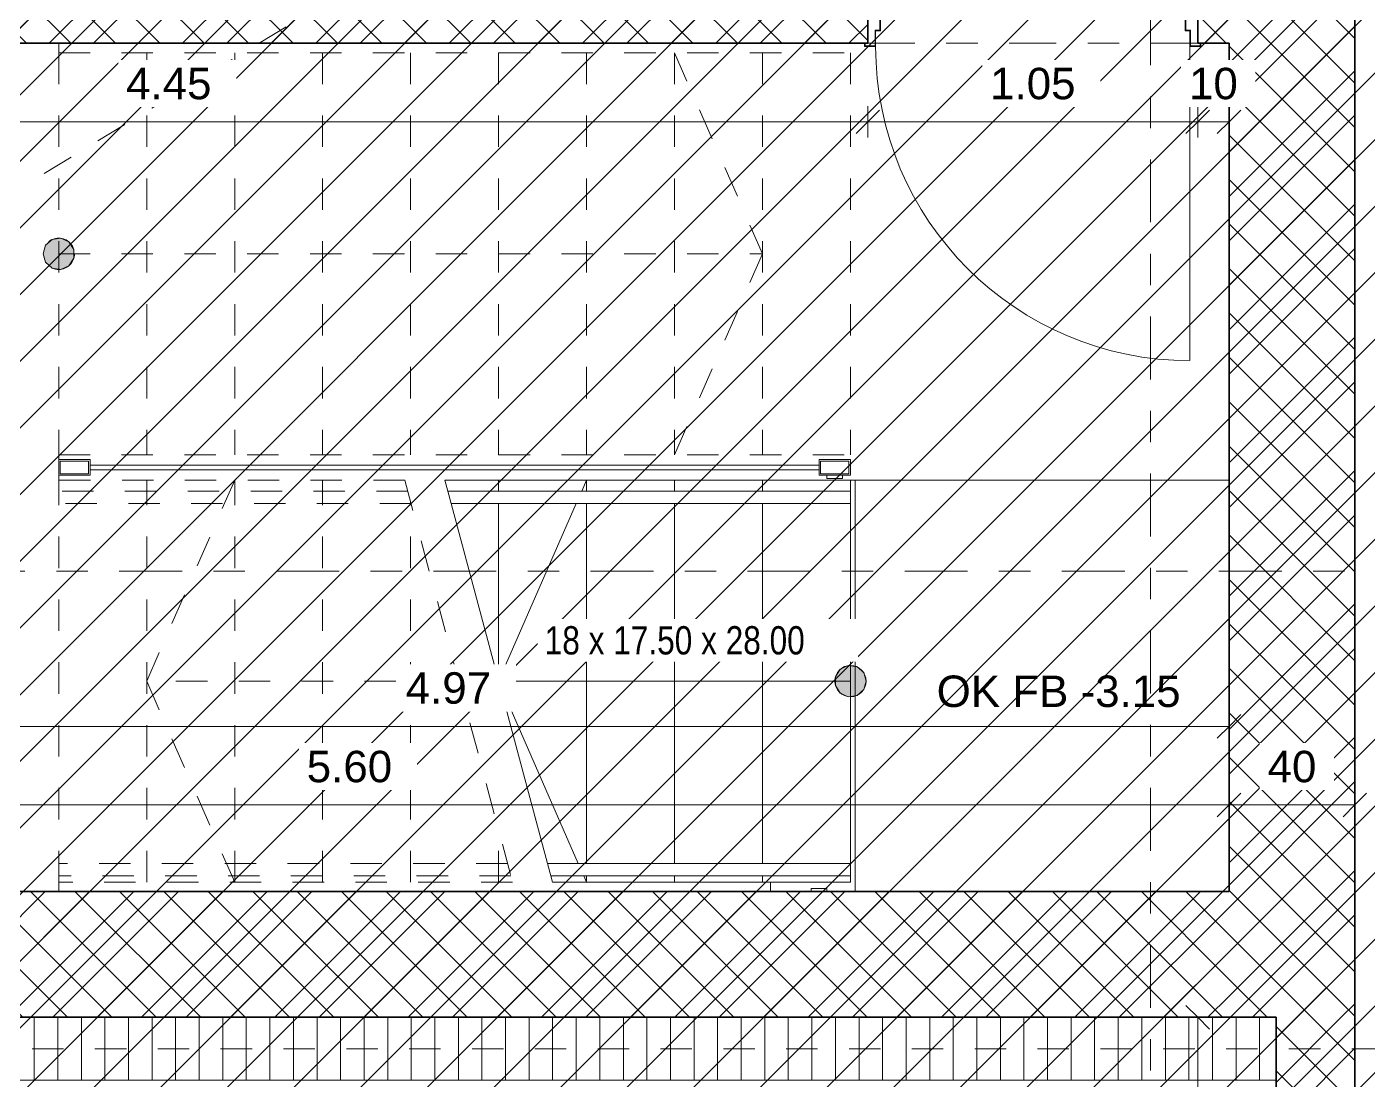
# Model space of a CAD drawing. Header units: metres. Extents: x -35.6 to 33, y -4 to 38.1.
# Drawn here: x -7.955 to -3.685, y 2.252 to 5.604 of the extents above; entities that cross this region are included whole.
import ezdxf

# ---------------------------------------------------------------- set-up
doc = ezdxf.new("R2010")
doc.units = ezdxf.units.M
for name, pattern in [('_Rasterlinie_', [0.375, 0.2, -0.05, 0.075, -0.05]), ('_Strichpunkt - Fein', [0.2, 0.1, -0.05, 0, -0.05]), ('_Verdeckte Linien_', [0.15, 0.1, -0.05]), ('Grundrissdarstellung Sturz', [0.25, 0.15, -0.05, 0, -0.05]), ('Strichpunkt - Fein', [0.2, 0.1, -0.05, 0, -0.05])]:
    doc.linetypes.add(name, pattern=pattern)
for name, color, linetype, lineweight in [('A-____-____-DIMS', 7, 'Continuous', 5), ('A-____-____-DIMS-50', 7, 'Continuous', 5), ('A-DETL-GENF-HDLN', 7, '_Verdeckte Linien_', 9), ('A-DETL-GENF-OTLN', 7, 'Continuous', 9), ('A-DOOR-____-OTLN', 7, 'Continuous', 9), ('A-DOOR-FRAM-MCUT', 7, 'Continuous', 9), ('A-DOOR-OPNG-OTLN', 7, 'Continuous', 9), ('A-FLOR-____-OTLN', 7, 'Continuous', 9), ('A-FLOR-HRAL-MBND', 7, '_Verdeckte Linien_', 9), ('A-FLOR-HRAL-MCUT', 7, 'Continuous', 9), ('A-FLOR-HRAL-OTLN', 7, 'Continuous', 9), ('A-WALL-____-MCUT', 7, 'Continuous', 35), ('A-WALL-____-PATT', 7, 'Continuous', 35), ('G-____-____-DIMS', 7, 'Continuous', 5), ('S-GRID-____-OTLN', 7, 'Continuous', 5), ('S-STRS-____-IDEN', 7, 'Continuous', 9), ('S-STRS-____-MBND', 7, '_Strichpunkt - Fein', 9), ('S-STRS-____-OTLN', 7, 'Continuous', 9)]:
    doc.layers.add(name, color=color, linetype=linetype, lineweight=lineweight)
doc.styles.add('Arial', font='arial.ttf', dxfattribs={"height": 0.1})
doc.styles.add('Arial_3', font='arial.ttf', dxfattribs={"width": 0.8, "height": 0.09})
doc.dimstyles.new('SUB_Rohbau_fein', dxfattribs={"dimscale": 0.3048, "dimtxt": 0.102026, "dimasz": 0.246063, "dimexe": 0.164042, "dimexo": 0.0625, "dimgap": 0.123031, "dimtad": 1, "dimdec": 1, "dimlfac": 100, "dimrnd": 0.5, "dimdsep": 46, "dimtxsty": 'Arial', "dimblk1": 'OBLIQUE', "dimblk2": 'OBLIQUE', "dimsah": 1, "dimcen": 0.09, "dimazin": 0, "dimtfac": 1, "dimtdec": 4, "dimtix": 1, "dimtmove": 0, "dimatfit": 3, "dimfxl": 0.164042, "dimfxlon": 1, "dimtvp": 1, "dimtfill": 1, "dimtolj": 1, "dimtzin": 0, "dimarcsym": 2})
doc.dimstyles.new('SUB_Rohbau_fein_1', dxfattribs={"dimscale": 0.3048, "dimtxt": 0.102026, "dimasz": 0.246063, "dimexe": 0.164042, "dimexo": 0.0625, "dimgap": 0.123031, "dimtad": 1, "dimrnd": 0.005, "dimzin": 0, "dimdsep": 46, "dimtxsty": 'Arial', "dimblk1": 'OBLIQUE', "dimblk2": 'OBLIQUE', "dimsah": 1, "dimcen": 0.09, "dimazin": 0, "dimtfac": 1, "dimtdec": 4, "dimtix": 1, "dimtmove": 0, "dimatfit": 3, "dimfxl": 0.164042, "dimfxlon": 1, "dimtvp": 1, "dimtfill": 1, "dimtolj": 1, "dimtzin": 0, "dimarcsym": 2})
pattern_1 = [(45, (0, 0), (-0.0707107, 0.0707107), []), (135, (0, 0), (-0.0707107, -0.0707107), [])]

# ---------------------------------------------------------------- blocks, each defined once
blk = doc.blocks.new('TU DF 1 - Stahlzarge - stumpf einschlagend - ML - 1050 x 2140 - E30-selbstschliessend-31610285--01_UG_OK_FFB_AF_ro')
at = {"layer": 'A-DOOR-____-OTLN', "linetype": 'Grundrissdarstellung Sturz'}
for p, q in [((-0.525, 0.15), (0.525, 0.15)), ((-0.525, -0.15), (0.525, -0.15))]:
    blk.add_line(p, q, dxfattribs=at)
at = {"layer": 'A-DOOR-FRAM-MCUT'}
for p, q in [((-0.535, 0.16), (-0.485, 0.16)), ((-0.535, 0.15), (-0.535, 0.16)), ((-0.533, 0.15), (-0.535, 0.15)), ((-0.533, 0.158), (-0.533, 0.15)), ((-0.487, 0.158), (-0.533, 0.158)), ((-0.487, -0.108), (-0.487, 0.158)), ((-0.485, 0.16), (-0.485, -0.11)), ((0.485, 0.16), (0.535, 0.16)), ((0.485, -0.11), (0.485, 0.16)), ((0.487, 0.158), (0.487, -0.108)), ((0.533, 0.158), (0.487, 0.158)), ((0.533, 0.15), (0.533, 0.158)), ((0.535, 0.15), (0.533, 0.15)), ((0.535, 0.16), (0.535, 0.15)), ((-0.502, -0.108), (-0.487, -0.108)), ((-0.502, -0.158), (-0.502, -0.108)), ((-0.5, -0.11), (-0.5, -0.16)), ((-0.485, -0.11), (-0.5, -0.11)), ((0.5, -0.11), (0.485, -0.11)), ((0.487, -0.108), (0.502, -0.108)), ((0.5, -0.16), (0.5, -0.11)), ((0.502, -0.108), (0.502, -0.158)), ((-0.535, -0.15), (-0.533, -0.15)), ((-0.535, -0.16), (-0.535, -0.15)), ((-0.5, -0.16), (-0.535, -0.16)), ((-0.533, -0.15), (-0.533, -0.158)), ((-0.533, -0.158), (-0.502, -0.158)), ((0.535, -0.16), (0.5, -0.16)), ((0.502, -0.158), (0.533, -0.158)), ((0.533, -0.15), (0.535, -0.15)), ((0.533, -0.158), (0.533, -0.15)), ((0.535, -0.15), (0.535, -0.16))]:
    blk.add_line(p, q, dxfattribs=at)
at = {"layer": 'A-DOOR-OPNG-OTLN'}
blk.add_line((0.5, -0.16), (0.5, -1.16), dxfattribs=at)
blk.add_arc((0.5, -0.16), 1, 180, 270, dxfattribs=at)
blk = doc.blocks.new('Geländer - Handlauf - Befestigung-18674426--01_UG_OK_FFB_AF_ro')
at = {"layer": 'A-FLOR-HRAL-OTLN'}
for p, q in [((-0.06, 0.025), (-0.07, 0.025)), ((-0.06, 0), (-0.06, 0.025)), ((-0.06, -0.025), (-0.06, 0)), ((-0.07, -0.025), (-0.06, -0.025))]:
    blk.add_line(p, q, dxfattribs=at)
blk = doc.blocks.new('Geländer - Geländer-18101591--01_UG_OK_FFB_AF_ro')
at = {"layer": 'A-FLOR-HRAL-MBND'}
for p, q in [((-7.853, 2.9016), (-7.853, 2.9416)), ((-6.4246, 2.9416), (-7.853, 2.9416)), ((-6.4139, 2.9016), (-7.853, 2.9016))]:
    blk.add_line(p, q, dxfattribs=at)
at = {"layer": 'A-FLOR-HRAL-OTLN'}
for p, q in [((-6.2976, 2.9416), (-6.2869, 2.9016)), ((-5.333, 2.9416), (-6.2976, 2.9416)), ((-5.333, 2.9416), (-5.333, 2.9016)), ((-5.333, 2.9016), (-6.2869, 2.9016))]:
    blk.add_line(p, q, dxfattribs=at)
at = {"extrusion": (0, 0, -1), "zscale": -1, "rotation": 90}
blk.add_blockref('Geländer - Handlauf - Befestigung-18674426--01_UG_OK_FFB_AF_ro', (5.433, 2.9216), dxfattribs=at)
blk = doc.blocks.new('Treppenauge Geländer - Treppenauge Geländer-41771155--01_UG_OK_FFB_AF_ro')
at = {"layer": 'A-FLOR-HRAL-MCUT'}
for p, q in [((-5.433, 4.2091), (-7.753, 4.2091)), ((-7.753, 4.2091), (-7.753, 4.1941)), ((-7.753, 4.1941), (-5.433, 4.1941)), ((-5.433, 4.1941), (-5.433, 4.2091))]:
    blk.add_line(p, q, dxfattribs=at)
blk = doc.blocks.new('Geländer - 70mm-V40--01_UG_OK_FFB_AF_ro')
at = {"layer": 'A-FLOR-HRAL-OTLN'}
for p, q in [((-0.06, 0.025), (-0.07, 0.025)), ((-0.06, 0), (-0.06, 0.025)), ((-0.06, -0.025), (-0.06, 0)), ((-0.07, -0.025), (-0.06, -0.025))]:
    blk.add_line(p, q, dxfattribs=at)
blk = doc.blocks.new('Geländer - Geländer-41993268--01_UG_OK_FFB_AF_ro')
at = {"layer": 'A-FLOR-HRAL-MBND'}
for p, q in [((-7.853, 4.0866), (-7.853, 4.1266)), ((-6.7421, 4.1266), (-7.853, 4.1266)), ((-6.7314, 4.0866), (-7.853, 4.0866))]:
    blk.add_line(p, q, dxfattribs=at)
at = {"layer": 'A-FLOR-HRAL-OTLN'}
for p, q in [((-6.6151, 4.1266), (-6.6044, 4.0866)), ((-5.333, 4.1266), (-6.6151, 4.1266)), ((-5.333, 4.1266), (-5.333, 4.0866)), ((-5.333, 4.0866), (-6.6044, 4.0866))]:
    blk.add_line(p, q, dxfattribs=at)
at = {"rotation": 270}
blk.add_blockref('Geländer - 70mm-V40--01_UG_OK_FFB_AF_ro', (-5.383, 4.1066), dxfattribs=at)
blk = doc.blocks.new('Treppenauge Geländer2 - Treppenauge Halterung-41995126--01_UG_OK_FFB_AF_ro')
at = {"layer": 'A-FLOR-HRAL-MCUT'}
for p, q in [((-7.753, 4.2266), (-7.853, 4.2266)), ((-7.853, 4.2266), (-7.853, 4.1766)), ((-7.753, 4.1766), (-7.753, 4.2266)), ((-5.333, 4.2266), (-5.433, 4.2266)), ((-5.433, 4.2266), (-5.433, 4.1766)), ((-5.333, 4.1766), (-5.333, 4.2266)), ((-7.848, 4.1816), (-7.848, 4.2216)), ((-7.848, 4.2216), (-7.758, 4.2216)), ((-7.758, 4.2216), (-7.758, 4.1816)), ((-5.428, 4.1816), (-5.428, 4.2216)), ((-5.428, 4.2216), (-5.338, 4.2216)), ((-5.338, 4.2216), (-5.338, 4.1816)), ((-7.853, 4.1766), (-7.753, 4.1766)), ((-7.758, 4.1816), (-7.848, 4.1816)), ((-5.433, 4.1766), (-5.333, 4.1766)), ((-5.338, 4.1816), (-5.428, 4.1816))]:
    blk.add_line(p, q, dxfattribs=at)
blk = doc.blocks.new('DE_Detailverweis - mit_Rahmen-56961569--01_UG_OK_FFB_AF_ro')
at = {"layer": 'A-DETL-GENF-OTLN', "color": 30, "linetype": 'Strichpunkt - Fein', "true_color": 0xff8000}
blk.add_line((6.3504, 0), (0, 0), dxfattribs=at)
blk = doc.blocks.new('DE_Linie_mit_Text - Strichliert-43508621--01_UG_OK_FFB_AF_ro')
at = {"layer": 'A-DETL-GENF-HDLN'}
blk.add_line((21.6133, 0), (0, 0), dxfattribs=at)
blk = doc.blocks.new('DIMBLOCK702--01_UG_OK_FFB_AF_ro')
at = {"layer": 'A-____-____-DIMS-50'}
for p, q in [((-4.228, 2.4516), (-4.2655, 2.4891)), ((-4.228, 2.4516), (-4.278, 2.4516)), ((-4.228, 2.4516), (-4.228, 0.1716)), ((-4.228, 2.4516), (-4.1905, 2.4141)), ((-4.228, 2.4516), (-4.178, 2.4516)), ((-4.228, 0.1716), (-4.278, 0.1716)), ((-4.228, 0.1716), (-4.2655, 0.2091)), ((-4.228, 0.1716), (-4.1905, 0.1341)), ((-4.228, 0.1716), (-4.178, 0.1716))]:
    blk.add_line(p, q, dxfattribs=at)
at = {"layer": 'A-____-____-DIMS-50', "color": 0, "insert": (-4.4, 1.1759), "char_height": 0.1, "width": 0.325653, "attachment_point": 1, "rotation": 90, "line_spacing_factor": 0.941778, "style": 'Arial', "bg_fill": 3, "box_fill_scale": 1.25, "bg_fill_color": 256, "bg_fill_true_color": 13158600, "bg_fill_transparency": 0}
blk.add_mtext('2.28', dxfattribs=at)
blk = doc.blocks.new('_Oblique')
at = {"color": 0, "linetype": 'ByBlock', "lineweight": -2}
blk.add_line((-0.5, -0.5), (0.5, 0.5), dxfattribs=at)
blk = doc.blocks.new('DIMBLOCK738--01_UG_OK_FFB_AF_ro')
at = {"layer": 'A-____-____-DIMS-50'}
for p, q in [((-9.728, 3.1277), (-9.728, 3.1777)), ((-9.728, 3.1277), (-9.6905, 3.1652)), ((-4.128, 3.1277), (-4.128, 3.1777)), ((-4.128, 3.1277), (-4.0905, 3.1652)), ((-9.728, 3.1277), (-9.7655, 3.0902)), ((-9.728, 3.1277), (-4.128, 3.1277)), ((-9.728, 3.1277), (-9.728, 3.0777)), ((-4.128, 3.1277), (-4.1655, 3.0902)), ((-4.128, 3.1277), (-4.128, 3.0777))]:
    blk.add_line(p, q, dxfattribs=at)
at = {"layer": 'A-____-____-DIMS-50', "color": 0, "insert": (-7.0637, 3.2998), "char_height": 0.1, "width": 0.325653, "attachment_point": 1, "line_spacing_factor": 0.941778, "style": 'Arial', "bg_fill": 3, "box_fill_scale": 1.25, "bg_fill_color": 256, "bg_fill_true_color": 13158600, "bg_fill_transparency": 0}
blk.add_mtext('5.60', dxfattribs=at)
blk = doc.blocks.new('DIMBLOCK739--01_UG_OK_FFB_AF_ro')
at = {"layer": 'A-____-____-DIMS-50'}
for p, q in [((-4.128, 3.1277), (-4.128, 3.1777)), ((-4.128, 3.1277), (-4.0905, 3.1652)), ((-3.728, 3.1277), (-3.728, 3.1777)), ((-3.728, 3.1277), (-3.6905, 3.1652)), ((-4.128, 3.1277), (-4.1655, 3.0902)), ((-4.128, 3.1277), (-3.728, 3.1277)), ((-4.128, 3.1277), (-4.128, 3.0777)), ((-3.728, 3.1277), (-3.7655, 3.0902)), ((-3.728, 3.1277), (-3.728, 3.0777))]:
    blk.add_line(p, q, dxfattribs=at)
at = {"layer": 'A-____-____-DIMS-50', "color": 0, "insert": (-4.0056, 3.2998), "char_height": 0.1, "width": 0.186088, "attachment_point": 1, "line_spacing_factor": 0.941778, "style": 'Arial', "bg_fill": 3, "box_fill_scale": 1.25, "bg_fill_color": 256, "bg_fill_true_color": 13158600, "bg_fill_transparency": 0}
blk.add_mtext('40', dxfattribs=at)
blk = doc.blocks.new('DIMBLOCK742--01_UG_OK_FFB_AF_ro')
at = {"layer": 'A-____-____-DIMS-50'}
for p, q in [((-9.098, 3.3777), (-9.098, 3.4277)), ((-4.128, 3.3777), (-4.128, 3.4277)), ((-9.098, 3.3777), (-9.1355, 3.3402)), ((-9.098, 3.3777), (-9.0605, 3.4152)), ((-9.098, 3.3777), (-4.128, 3.3777)), ((-9.098, 3.3777), (-9.098, 3.3277)), ((-4.128, 3.3777), (-4.1655, 3.3402)), ((-4.128, 3.3777), (-4.0905, 3.4152)), ((-4.128, 3.3777), (-4.128, 3.3277))]:
    blk.add_line(p, q, dxfattribs=at)
at = {"layer": 'A-____-____-DIMS-50', "color": 0, "insert": (-6.7487, 3.5498), "char_height": 0.1, "width": 0.325653, "attachment_point": 1, "line_spacing_factor": 0.941778, "style": 'Arial', "bg_fill": 3, "box_fill_scale": 1.25, "bg_fill_color": 256, "bg_fill_true_color": 13158600, "bg_fill_transparency": 0}
blk.add_mtext('4.97', dxfattribs=at)
blk = doc.blocks.new('DIMBLOCK748--01_UG_OK_FFB_AF_ro')
at = {"layer": 'A-____-____-DIMS-50'}
for p, q in [((-9.728, 5.3016), (-9.728, 5.3516)), ((-9.728, 5.3016), (-9.6905, 5.3391)), ((-5.278, 5.3016), (-5.278, 5.3516)), ((-5.278, 5.3016), (-5.2405, 5.3391)), ((-9.728, 5.3016), (-9.7655, 5.2641)), ((-9.728, 5.3016), (-5.278, 5.3016)), ((-9.728, 5.3016), (-9.728, 5.2516)), ((-5.278, 5.3016), (-5.3155, 5.2641)), ((-5.278, 5.3016), (-5.278, 5.2516))]:
    blk.add_line(p, q, dxfattribs=at)
at = {"layer": 'A-____-____-DIMS-50', "color": 0, "insert": (-7.6387, 5.4736), "char_height": 0.1, "width": 0.325653, "attachment_point": 1, "line_spacing_factor": 0.941778, "style": 'Arial', "bg_fill": 3, "box_fill_scale": 1.25, "bg_fill_color": 256, "bg_fill_true_color": 13158600, "bg_fill_transparency": 0}
blk.add_mtext('4.45', dxfattribs=at)
blk = doc.blocks.new('DIMBLOCK749--01_UG_OK_FFB_AF_ro')
at = {"layer": 'A-____-____-DIMS-50'}
for p, q in [((-5.278, 5.3016), (-5.278, 5.3516)), ((-5.278, 5.3016), (-5.2405, 5.3391)), ((-4.228, 5.3016), (-4.228, 5.3516)), ((-4.228, 5.3016), (-4.1905, 5.3391)), ((-5.278, 5.3016), (-5.3155, 5.2641)), ((-5.278, 5.3016), (-4.228, 5.3016)), ((-5.278, 5.3016), (-5.278, 5.2516)), ((-4.228, 5.3016), (-4.2655, 5.2641)), ((-4.228, 5.3016), (-4.228, 5.2516))]:
    blk.add_line(p, q, dxfattribs=at)
at = {"layer": 'A-____-____-DIMS-50', "color": 0, "insert": (-4.8887, 5.4736), "char_height": 0.1, "width": 0.325653, "attachment_point": 1, "line_spacing_factor": 0.941778, "style": 'Arial', "bg_fill": 3, "box_fill_scale": 1.25, "bg_fill_color": 256, "bg_fill_true_color": 13158600, "bg_fill_transparency": 0}
blk.add_mtext('1.05', dxfattribs=at)
blk = doc.blocks.new('DIMBLOCK750--01_UG_OK_FFB_AF_ro')
at = {"layer": 'A-____-____-DIMS-50'}
for p, q in [((-4.228, 5.3016), (-4.228, 5.3516)), ((-4.228, 5.3016), (-4.1905, 5.3391)), ((-4.128, 5.3016), (-4.128, 5.3516)), ((-4.128, 5.3016), (-4.0905, 5.3391)), ((-4.228, 5.3016), (-4.2655, 5.2641)), ((-4.228, 5.3016), (-4.128, 5.3016)), ((-4.228, 5.3016), (-4.228, 5.2516)), ((-4.128, 5.3016), (-4.1655, 5.2641)), ((-4.128, 5.3016), (-4.128, 5.2516))]:
    blk.add_line(p, q, dxfattribs=at)
at = {"layer": 'A-____-____-DIMS-50', "color": 0, "insert": (-4.2556, 5.4736), "char_height": 0.1, "width": 0.186088, "attachment_point": 1, "line_spacing_factor": 0.941778, "style": 'Arial', "bg_fill": 3, "box_fill_scale": 1.25, "bg_fill_color": 256, "bg_fill_true_color": 13158600, "bg_fill_transparency": 0}
blk.add_mtext('10', dxfattribs=at)

msp = doc.modelspace()

# ---------------------------------------------------------------- hatches: boundary and pattern name
at = {"layer": 'A-DETL-GENF-OTLN', "true_color": 0xff00ff}
h = msp.add_hatch(dxfattribs=at)
h.set_pattern_fill('FP_36', color=6, style=0, pattern_type=2)
h.set_pattern_definition([(45, (0, 0), (-0.106066, 0.106066), [])])
h.paths.add_polyline_path([(-4.0742, 1.4516), (-2.728, 1.4516), (-2.728, 6.8016), (4.502, 6.8016), (4.502, 12.6516), (-13.983, 12.6516), (-13.983, 1.4516), (-4.128, 1.4516)])
h.paths.add_polyline_path([(-9.728, 2.8516), (-9.728, 4.7016), (-9.278, 4.7016), (-9.648, 4.6216), (-9.7203, 3.0217)])
h.paths.add_polyline_path([(-4.768, 9.9916), (-4.768, 11.2516), (-4.128, 11.2516), (-4.688, 11.1716), (-4.7103, 10.8428)])
at = {"layer": 'A-WALL-____-PATT', "lineweight": 9}
h = msp.add_hatch(dxfattribs=at)
h.set_pattern_fill('FP_1', color=256, style=0, pattern_type=2)
h.set_pattern_definition(pattern_1)
h.paths.add_polyline_path([(-4.0742, 2.4516), (-3.728, 2.4516), (-3.728, 7.1016), (-4.128, 7.1016), (-4.128, 2.4516)])
h.paths.add_polyline_path([(-3.728, 8.1516), (-3.728, 11.4816), (-4.128, 11.4816), (-4.128, 8.1516)])
h = msp.add_hatch(dxfattribs=at)
h.set_pattern_fill('FP_1', color=256, style=0, pattern_type=2)
h.set_pattern_definition(pattern_1)
h.paths.add_polyline_path([(-6.1278, 5.5516), (-5.278, 5.5516), (-5.278, 5.8516), (-10.583, 5.8516), (-10.583, 5.5516), (-6.6738, 5.5516)])
h.paths.add_polyline_path([(-4.228, 5.5516), (-4.128, 5.5516), (-4.128, 5.8516), (-4.228, 5.8516), (-4.228, 5.6803)])
h.paths.add_polyline_path([(-12.308, 5.5516), (-11.633, 5.5516), (-11.633, 5.8516), (-12.308, 5.8516), (-12.308, 5.6803)])
h = msp.add_hatch(dxfattribs=at)
h.set_pattern_fill('FP_1', color=256, style=0, pattern_type=2)
h.set_pattern_definition(pattern_1)
h.paths.add_polyline_path([(-12.983, 2.4516), (-4.128, 2.4516), (-4.128, 2.8516), (-12.983, 2.8516), (-12.983, 2.4537)])
at = {"layer": 'A-WALL-____-PATT', "lineweight": 9, "true_color": 0x787878}
h = msp.add_hatch(dxfattribs=at)
h.set_pattern_fill('FP_18', color=8, angle=-90, style=0, pattern_type=2)
h.set_pattern_definition([(270, (-8.306, 2.452), (0.075, 2e-16), [])])
h.paths.add_polyline_path([(-4.0662, 2.2516), (-3.978, 2.2516), (-3.978, 2.4516), (-12.633, 2.4516), (-12.633, 2.2516), (-4.0742, 2.2516)])
at = {"layer": 'A-WALL-____-PATT', "lineweight": 9}
h = msp.add_hatch(dxfattribs=at)
h.set_pattern_fill('FP_1', color=256, style=0, pattern_type=2)
h.set_pattern_definition(pattern_1)
h.paths.add_polyline_path([(-3.728, -2.0534), (-3.728, -0.8784), (-3.978, -0.8784), (-3.978, -2.0534)])
h.paths.add_polyline_path([(-3.728, 0.1716), (-3.728, 2.4516), (-3.978, 2.4516), (-3.978, 0.1716)])
at = {"layer": 'S-STRS-____-MBND', "linetype": '_Verdeckte Linien_'}
h = msp.add_hatch(color=256, dxfattribs=at)
edge = h.paths.add_edge_path()
edge.add_arc((-7.853, 4.8816), 0.05, 0, 360)
msp.add_hatch(color=256, dxfattribs=at).paths.add_polyline_path([(-7.8459, 4.8321), (-7.8203, 4.8438), (-7.805, 4.8675), (-7.805, 4.8956), (-7.8203, 4.9193), (-7.8459, 4.931), (-7.8738, 4.927), (-7.8951, 4.9086), (-7.903, 4.8816), (-7.8951, 4.8545), (-7.8738, 4.8361)])
at = {"layer": 'S-STRS-____-OTLN'}
h = msp.add_hatch(color=256, dxfattribs=at)
edge = h.paths.add_edge_path()
edge.add_arc((-5.333, 3.5216), 0.05, 0, 360)
msp.add_hatch(color=256, dxfattribs=at).paths.add_polyline_path([(-5.3401, 3.4721), (-5.3122, 3.4761), (-5.291, 3.4945), (-5.283, 3.5216), (-5.291, 3.5486), (-5.3122, 3.567), (-5.3401, 3.571), (-5.3658, 3.5593), (-5.381, 3.5356), (-5.381, 3.5075), (-5.3658, 3.4838)])

# ---------------------------------------------------------------- linework, layer by layer
at = {"layer": 'A-FLOR-____-OTLN'}
for p, q in [((-4.128, 4.1616), (-5.333, 4.1616)), ((-5.318, 4.1616), (-5.318, 2.8516)), ((-5.588, 2.8516), (-5.588, 2.8816))]:
    msp.add_line(p, q, dxfattribs=at)
at = {"layer": 'A-WALL-____-MCUT'}
for p, q in [((-3.728, 0.1716), (-3.728, 7.1016)), ((-5.278, 5.5516), (-5.278, 5.8516)), ((-4.228, 5.8516), (-4.228, 5.5516)), ((-9.098, 5.5516), (-5.278, 5.5516)), ((-4.228, 5.5516), (-4.128, 5.5516)), ((-4.128, 5.5516), (-4.128, 2.8516)), ((-4.128, 2.8516), (-9.098, 2.8516)), ((-12.633, 2.4516), (-3.978, 2.4516)), ((-3.978, 2.4516), (-3.978, 0.1716))]:
    msp.add_line(p, q, dxfattribs=at)
at = {"layer": 'A-WALL-____-MCUT', "lineweight": 9}
msp.add_line((-12.633, 2.2516), (-3.978, 2.2516), dxfattribs=at)
at = {"layer": 'S-GRID-____-OTLN', "color": 8, "linetype": '_Rasterlinie_', "true_color": 0x808080}
for p, q in [((-4.378, -3.518), (-4.378, 26.6349)), ((-34.6604, 3.8716), (27.9515, 3.8716))]:
    msp.add_line(p, q, dxfattribs=at)
at = {"layer": 'S-STRS-____-MBND'}
for p, q in [((-7.853, 5.5516), (-9.098, 5.5516)), ((-7.853, 5.5216), (-7.853, 5.5516)), ((-7.853, 5.5216), (-7.853, 4.2416)), ((-7.853, 5.5216), (-5.333, 5.5216)), ((-7.853, 5.5216), (-7.853, 4.2416)), ((-7.573, 5.5216), (-7.573, 4.2416)), ((-7.573, 5.5216), (-7.573, 4.2416)), ((-7.293, 5.5216), (-7.293, 4.2416)), ((-7.293, 5.5216), (-7.293, 4.2416)), ((-7.013, 5.5216), (-7.013, 4.2416)), ((-7.013, 5.5216), (-7.013, 4.2416)), ((-6.733, 5.5216), (-6.733, 4.2416)), ((-6.733, 5.5216), (-6.733, 4.2416)), ((-6.453, 5.5216), (-6.453, 4.2416)), ((-6.453, 5.5216), (-6.453, 4.2416)), ((-6.173, 5.5216), (-6.173, 4.2416)), ((-6.173, 5.5216), (-6.173, 4.2416)), ((-5.893, 5.5216), (-5.893, 4.2416)), ((-5.893, 5.5216), (-5.893, 4.2416)), ((-5.613, 5.5216), (-5.613, 4.2416)), ((-5.613, 5.5216), (-5.613, 4.2416)), ((-5.333, 5.5216), (-5.333, 4.2416)), ((-7.853, 4.1616), (-7.853, 4.2416)), ((-7.853, 4.2416), (-5.333, 4.2416)), ((-7.853, 2.8816), (-7.853, 4.1616)), ((-6.7515, 4.1616), (-7.853, 4.1616)), ((-7.573, 2.8816), (-7.573, 4.1616)), ((-7.573, 2.8816), (-7.573, 4.1616)), ((-7.293, 2.8816), (-7.293, 4.1616)), ((-7.293, 2.8816), (-7.293, 4.1616)), ((-7.013, 2.8816), (-7.013, 4.1616)), ((-7.013, 2.8816), (-7.013, 4.1616)), ((-6.7515, 4.1616), (-6.4085, 2.8816)), ((-6.733, 2.8816), (-6.733, 4.0926)), ((-6.733, 2.8816), (-6.733, 4.0926)), ((-6.453, 2.8816), (-6.453, 3.0476)), ((-6.453, 2.8816), (-6.453, 3.0476)), ((-7.853, 2.8516), (-7.853, 2.8816)), ((-6.4085, 2.8816), (-7.853, 2.8816)), ((-9.098, 2.8516), (-7.853, 2.8516))]:
    msp.add_line(p, q, dxfattribs=at)
at = {"layer": 'S-STRS-____-MBND', "linetype": '_Verdeckte Linien_'}
for p, q in [((-5.613, 4.8816), (-5.893, 5.5216)), ((-7.8738, 4.927), (-7.8951, 4.9086)), ((-7.8459, 4.931), (-7.8738, 4.927)), ((-7.8203, 4.9193), (-7.8459, 4.931)), ((-7.805, 4.8956), (-7.8203, 4.9193)), ((-7.8951, 4.9086), (-7.903, 4.8816)), ((-7.903, 4.8816), (-7.8951, 4.8545)), ((-7.853, 4.8816), (-5.613, 4.8816)), ((-7.8203, 4.8438), (-7.805, 4.8675)), ((-7.805, 4.8675), (-7.805, 4.8956)), ((-5.613, 4.8816), (-5.893, 4.2416)), ((-7.8951, 4.8545), (-7.8738, 4.8361)), ((-7.8738, 4.8361), (-7.8459, 4.8321)), ((-7.8459, 4.8321), (-7.8203, 4.8438)), ((-7.573, 3.5216), (-7.293, 4.1616)), ((-6.58, 3.5216), (-7.573, 3.5216)), ((-7.573, 3.5216), (-7.293, 2.8816))]:
    msp.add_line(p, q, dxfattribs=at)
at = {"layer": 'S-STRS-____-MBND', "linetype": 'Continuous'}
for p, q in [((-6.6245, 4.1616), (-6.6151, 4.1266)), ((-6.6044, 4.0866), (-6.2976, 2.9416)), ((-6.2869, 2.9016), (-6.2815, 2.8816))]:
    msp.add_line(p, q, dxfattribs=at)
at = {"layer": 'S-STRS-____-MBND', "linetype": '_Verdeckte Linien_'}
msp.add_circle((-7.853, 4.8816), 0.05, dxfattribs=at)
at = {"layer": 'S-STRS-____-OTLN'}
for p, q in [((-6.453, 4.1616), (-6.6245, 4.1616)), ((-6.173, 4.1616), (-6.453, 4.1616)), ((-6.453, 4.1266), (-6.453, 4.1616)), ((-6.1883, 4.1266), (-6.173, 4.1616)), ((-5.893, 4.1616), (-6.173, 4.1616)), ((-6.173, 4.1266), (-6.173, 4.1616)), ((-5.613, 4.1616), (-5.893, 4.1616)), ((-5.893, 4.1266), (-5.893, 4.1616)), ((-5.333, 4.1616), (-5.613, 4.1616)), ((-5.613, 4.1266), (-5.613, 4.1616)), ((-5.333, 4.1266), (-5.333, 4.1616)), ((-6.453, 3.5216), (-6.453, 4.0866)), ((-6.453, 3.5216), (-6.2058, 4.0866)), ((-6.173, 2.9416), (-6.173, 4.0866)), ((-5.893, 2.9416), (-5.893, 4.0866)), ((-5.613, 2.9416), (-5.613, 4.0866)), ((-5.333, 2.9416), (-5.333, 4.0866)), ((-5.3658, 3.5593), (-5.381, 3.5356)), ((-5.3401, 3.571), (-5.3658, 3.5593)), ((-5.3122, 3.567), (-5.3401, 3.571)), ((-5.291, 3.5486), (-5.3122, 3.567)), ((-5.283, 3.5216), (-5.291, 3.5486)), ((-6.173, 3.5216), (-6.453, 3.5216)), ((-6.453, 3.5216), (-6.1993, 2.9416)), ((-5.893, 3.5216), (-6.173, 3.5216)), ((-5.613, 3.5216), (-5.893, 3.5216)), ((-5.333, 3.5216), (-5.613, 3.5216)), ((-5.381, 3.5356), (-5.381, 3.5075)), ((-5.381, 3.5075), (-5.3658, 3.4838)), ((-5.291, 3.4945), (-5.283, 3.5216)), ((-5.3658, 3.4838), (-5.3401, 3.4721)), ((-5.3401, 3.4721), (-5.3122, 3.4761)), ((-5.3122, 3.4761), (-5.291, 3.4945)), ((-6.173, 2.8816), (-6.2815, 2.8816)), ((-6.1818, 2.9016), (-6.173, 2.8816)), ((-6.173, 2.8816), (-6.173, 2.9016)), ((-5.893, 2.8816), (-6.173, 2.8816)), ((-5.893, 2.8816), (-5.893, 2.9016)), ((-5.613, 2.8816), (-5.893, 2.8816)), ((-5.613, 2.8816), (-5.613, 2.9016)), ((-5.333, 2.8816), (-5.613, 2.8816)), ((-5.333, 2.8816), (-5.333, 2.9016))]:
    msp.add_line(p, q, dxfattribs=at)
at = {"layer": 'S-STRS-____-OTLN', "linetype": '_Verdeckte Linien_'}
for p, q in [((-6.453, 4.1266), (-6.453, 4.1616)), ((-6.173, 4.1266), (-6.173, 4.1616)), ((-5.893, 4.1266), (-5.893, 4.1616)), ((-5.613, 4.1266), (-5.613, 4.1616)), ((-5.333, 4.1266), (-5.333, 4.1616)), ((-6.453, 3.5216), (-6.453, 4.0866)), ((-6.173, 2.9416), (-6.173, 4.0866)), ((-5.893, 2.9416), (-5.893, 4.0866)), ((-5.613, 2.9416), (-5.613, 4.0866)), ((-5.333, 2.9416), (-5.333, 4.0866)), ((-6.173, 2.8816), (-6.173, 2.9016)), ((-5.893, 2.8816), (-5.893, 2.9016)), ((-5.613, 2.8816), (-5.613, 2.9016)), ((-5.333, 2.8816), (-5.333, 2.9016))]:
    msp.add_line(p, q, dxfattribs=at)
at = {"layer": 'S-STRS-____-OTLN'}
msp.add_circle((-5.333, 3.5216), 0.05, dxfattribs=at)

# ---------------------------------------------------------------- block references
at = {"layer": 'A-DETL-GENF-OTLN', "rotation": 31.21153280802236}
msp.add_blockref('DE_Linie_mit_Text - Strichliert-43508621--01_UG_OK_FFB_AF_ro', (-13.983, 1.4516), dxfattribs=at)
at = {"layer": 'A-DETL-GENF-OTLN', "color": 30, "true_color": 0xff8000}
msp.add_blockref('DE_Detailverweis - mit_Rahmen-56961569--01_UG_OK_FFB_AF_ro', (-9.988, 2.3516), dxfattribs=at)
at = {"layer": 'A-DOOR-____-OTLN'}
msp.add_blockref('TU DF 1 - Stahlzarge - stumpf einschlagend - ML - 1050 x 2140 - E30-selbstschliessend-31610285--01_UG_OK_FFB_AF_ro', (-4.753, 5.7016), dxfattribs=at)
at = {"layer": 'A-FLOR-HRAL-OTLN'}
for name in ['Treppenauge Geländer2 - Treppenauge Halterung-41995126--01_UG_OK_FFB_AF_ro', 'Treppenauge Geländer - Treppenauge Geländer-41771155--01_UG_OK_FFB_AF_ro', 'Geländer - Geländer-41993268--01_UG_OK_FFB_AF_ro', 'Geländer - Geländer-18101591--01_UG_OK_FFB_AF_ro']:
    msp.add_blockref(name, (0, 0), dxfattribs=at)

# ---------------------------------------------------------------- texts
at = {"layer": 'G-____-____-DIMS', "insert": (-5.0587, 3.5393), "char_height": 0.1, "width": 0.927989, "attachment_point": 1, "line_spacing_factor": 0.941778, "style": 'Arial'}
msp.add_mtext('OK FB -3.15', dxfattribs=at)

# ---------------------------------------------------------------- next in the draw order: dimensions: what is measured, and where the dimension line sits
at = {"layer": 'A-____-____-DIMS'}
for base, p1, p2, override, picture, middle in [((-5.278, 5.3016), (-9.728, 5.3516), (-5.278, 5.3516), {"dimpost": '<>', "dimfxl": 4.45}, 'DIMBLOCK748--01_UG_OK_FFB_AF_ro', (-7.503, 5.3899)), ((-4.128, 3.1277), (-9.728, 3.1777), (-4.128, 3.1777), {"dimpost": '<>', "dimfxl": 5.6}, 'DIMBLOCK738--01_UG_OK_FFB_AF_ro', (-6.928, 3.2163))]:
    dim = msp.add_linear_dim(base=base, p1=p1, p2=p2, dimstyle='SUB_Rohbau_fein_1', override=override, dxfattribs=at)
    dim.commit()
    dim.dimension.update_dxf_attribs({"geometry": picture, "text_midpoint": middle})
dim = msp.add_linear_dim(base=(-4.228, 0.1716), p1=(-4.178, 2.4516), p2=(-4.178, 0.1716), angle=90, dimstyle='SUB_Rohbau_fein_1', override={"dimpost": '<>', "dimfxl": 2.28}, dxfattribs=at)
dim.commit()
dim.dimension.update_dxf_attribs({"geometry": 'DIMBLOCK702--01_UG_OK_FFB_AF_ro', "text_midpoint": (-4.3166, 1.3116)})

# ---------------------------------------------------------------- next in the draw order: dimensions: what is measured, and where the dimension line sits
for base, p1, p2, dimstyle, override, picture, middle in [((-4.228, 5.3016), (-5.278, 5.3516), (-4.228, 5.3516), 'SUB_Rohbau_fein_1', {"dimpost": '<>', "dimfxl": 1.05}, 'DIMBLOCK749--01_UG_OK_FFB_AF_ro', (-4.753, 5.3901)), ((-3.728, 3.1277), (-4.128, 3.1777), (-3.728, 3.1777), 'SUB_Rohbau_fein', {"dimpost": '<>', "dimfxl": 0.4}, 'DIMBLOCK739--01_UG_OK_FFB_AF_ro', (-3.928, 3.2163))]:
    dim = msp.add_linear_dim(base=base, p1=p1, p2=p2, dimstyle=dimstyle, override=override, dxfattribs=at)
    dim.commit()
    dim.dimension.update_dxf_attribs({"geometry": picture, "text_midpoint": middle})

# ---------------------------------------------------------------- next in the draw order: dimensions: what is measured, and where the dimension line sits
for base, p1, p2, dimstyle, override, picture, middle in [((-4.128, 5.3016), (-4.228, 5.3516), (-4.128, 5.3516), 'SUB_Rohbau_fein', {"dimpost": '<>', "dimfxl": 0.1}, 'DIMBLOCK750--01_UG_OK_FFB_AF_ro', (-4.178, 5.3901)), ((-4.128, 3.3777), (-9.098, 3.4277), (-4.128, 3.4277), 'SUB_Rohbau_fein_1', {"dimpost": '<>', "dimfxl": 4.97}, 'DIMBLOCK742--01_UG_OK_FFB_AF_ro', (-6.613, 3.4663))]:
    dim = msp.add_linear_dim(base=base, p1=p1, p2=p2, dimstyle=dimstyle, override=override, dxfattribs=at)
    dim.commit()
    dim.dimension.update_dxf_attribs({"geometry": picture, "text_midpoint": middle})

# ---------------------------------------------------------------- next in the draw order: texts
at = {"layer": 'S-STRS-____-IDEN', "lineweight": 5, "insert": (-6.3062, 3.6965), "char_height": 0.09, "width": 0.974852, "attachment_point": 1, "style": 'Arial_3', "bg_fill": 3, "box_fill_scale": 1.25, "bg_fill_color": 256, "bg_fill_true_color": 13158600, "bg_fill_transparency": 0}
msp.add_mtext('18 x 17.50 x 28.00', dxfattribs=at)

doc.saveas('drawing.dxf')
